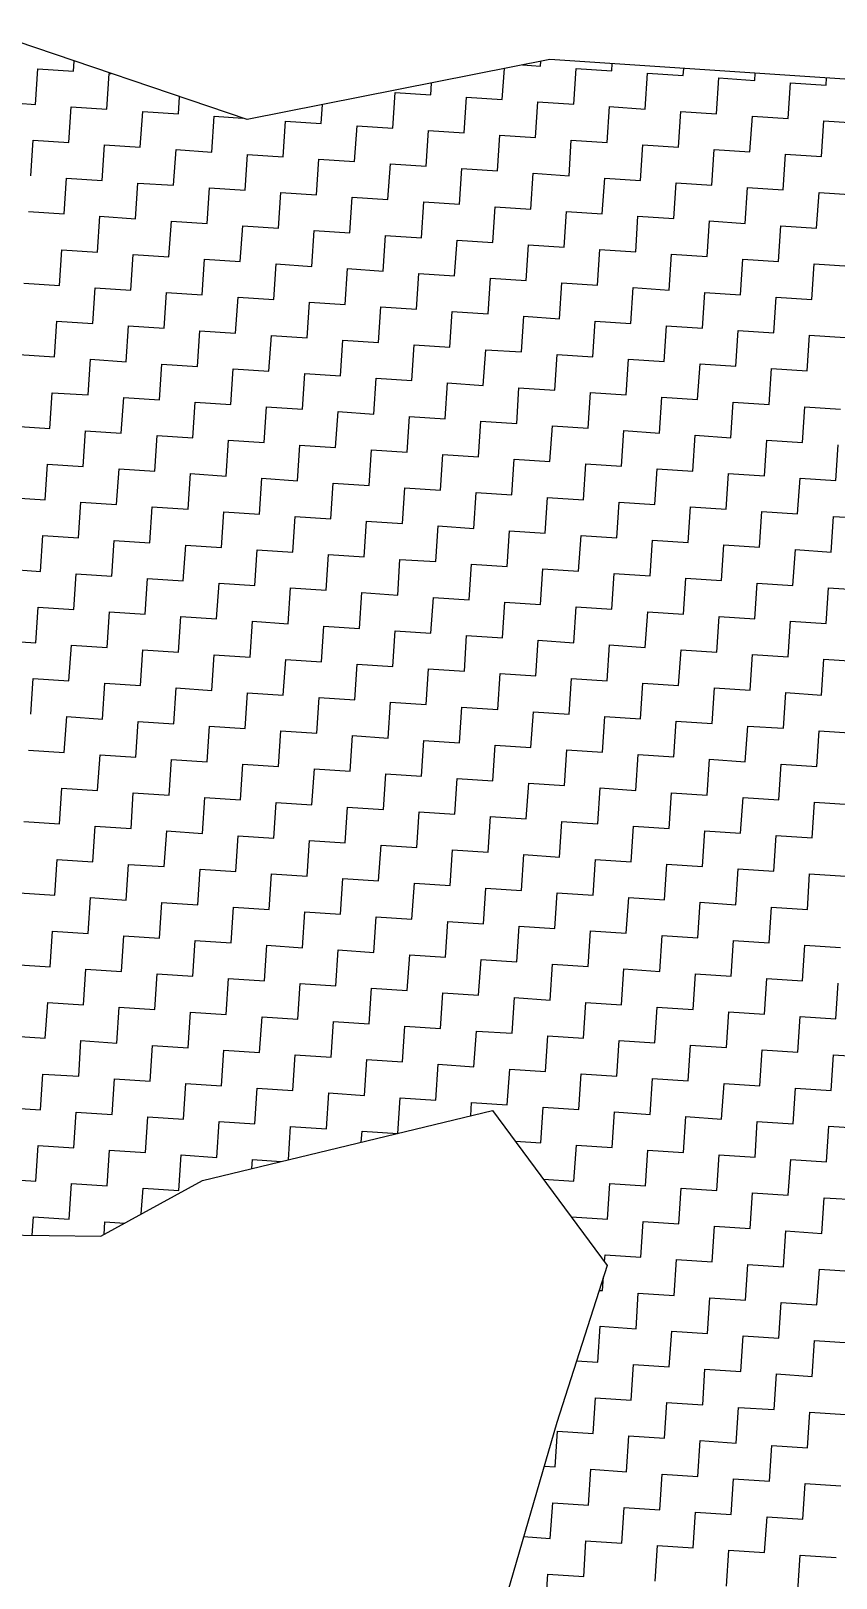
# Model space of a CAD drawing. Header units: metres. Extents: x 286068 to 287358, y 2005630 to 2007098.
# Drawn here: x 286765 to 286838, y 2006028.7 to 2006169 of the extents above; entities that cross this region are included whole.
import ezdxf

# ---------------------------------------------------------------- set-up
doc = ezdxf.new("R2010")
doc.units = ezdxf.units.M
doc.layers.add('POLY_HATCH', color=12, linetype='Continuous')

msp = doc.modelspace()

# ---------------------------------------------------------------- linework, layer by layer
at = {"layer": 'POLY_HATCH'}
for p, q in [((286784.6, 2006160.97), (286760.85, 2006169.02)), ((286812.07, 2006166.42), (286784.6, 2006160.97)), ((286845.51, 2006164.2), (286812.07, 2006166.42)), ((286780.56, 2006064.73), (286806.88, 2006071.07)), ((286806.88, 2006071.07), (286817.28, 2006057.03)), ((286771.32, 2006059.68), (286780.56, 2006064.73)), ((286755.96, 2006059.89), (286771.32, 2006059.68)), ((286817.28, 2006057.03), (286812.69, 2006042.78)), ((286812.69, 2006042.78), (286802.2, 2006006.67))]:
    msp.add_line(p, q, dxfattribs=at)
at = {"layer": 'POLY_HATCH', "linetype": 'Continuous'}
for p, q in [((286765.39, 2006162.35), (286765.61, 2006165.59)), ((286765.61, 2006165.59), (286768.85, 2006165.38)), ((286768.85, 2006165.38), (286768.91, 2006166.28)), ((286807.75, 2006162.8), (286807.94, 2006165.6)), ((286809.58, 2006165.93), (286811.21, 2006165.82)), ((286811.21, 2006165.82), (286811.24, 2006166.26)), ((286814.24, 2006162.36), (286814.45, 2006165.61)), ((286814.45, 2006165.61), (286817.69, 2006165.39)), ((286817.69, 2006165.39), (286817.74, 2006166.05)), ((286824.18, 2006164.96), (286824.22, 2006165.62)), ((286771.88, 2006161.92), (286772.09, 2006165.16)), ((286772.09, 2006165.16), (286772.25, 2006165.15)), ((286801.27, 2006163.23), (286801.34, 2006164.29)), ((286820.72, 2006161.93), (286820.94, 2006165.18)), ((286820.94, 2006165.18), (286824.18, 2006164.96)), ((286827.2, 2006161.5), (286827.42, 2006164.75)), ((286827.42, 2006164.75), (286830.66, 2006164.53)), ((286830.66, 2006164.53), (286830.7, 2006165.19)), ((286833.69, 2006161.07), (286833.9, 2006164.32)), ((286833.9, 2006164.32), (286837.14, 2006164.1)), ((286837.14, 2006164.1), (286837.19, 2006164.76)), ((286778.36, 2006161.49), (286778.46, 2006163.05)), ((286797.81, 2006160.2), (286798.03, 2006163.44)), ((286798.03, 2006163.44), (286801.27, 2006163.23)), ((286804.3, 2006159.77), (286804.51, 2006163.01)), ((286804.51, 2006163.01), (286807.75, 2006162.8)), ((286762.15, 2006162.57), (286765.39, 2006162.35)), ((286768.42, 2006158.89), (286768.64, 2006162.14)), ((286768.64, 2006162.14), (286771.88, 2006161.92)), ((286774.9, 2006158.46), (286775.12, 2006161.71)), ((286775.12, 2006161.71), (286778.36, 2006161.49)), ((286781.39, 2006158.03), (286781.6, 2006161.28)), ((286781.6, 2006161.28), (286784.2, 2006161.1)), ((286791.33, 2006160.63), (286791.44, 2006162.33)), ((286810.78, 2006159.34), (286810.99, 2006162.58)), ((286810.99, 2006162.58), (286814.24, 2006162.36)), ((286817.26, 2006158.91), (286817.48, 2006162.15)), ((286817.48, 2006162.15), (286820.72, 2006161.93)), ((286823.75, 2006158.48), (286823.96, 2006161.72)), ((286823.96, 2006161.72), (286827.2, 2006161.5)), ((286830.23, 2006158.05), (286830.45, 2006161.29)), ((286830.45, 2006161.29), (286833.69, 2006161.07)), ((286787.87, 2006157.6), (286788.09, 2006160.84)), ((286788.09, 2006160.84), (286791.33, 2006160.63)), ((286794.35, 2006157.17), (286794.57, 2006160.41)), ((286794.57, 2006160.41), (286797.81, 2006160.2)), ((286800.84, 2006156.74), (286801.05, 2006159.98)), ((286801.05, 2006159.98), (286804.3, 2006159.77)), ((286836.71, 2006157.62), (286836.93, 2006160.86)), ((286836.93, 2006160.86), (286840.17, 2006160.64)), ((286764.96, 2006155.87), (286765.18, 2006159.11)), ((286765.18, 2006159.11), (286768.42, 2006158.89)), ((286771.45, 2006155.44), (286771.66, 2006158.68)), ((286771.66, 2006158.68), (286774.9, 2006158.46)), ((286807.32, 2006156.31), (286807.54, 2006159.55)), ((286807.54, 2006159.55), (286810.78, 2006159.34)), ((286813.81, 2006155.88), (286814.02, 2006159.12)), ((286814.02, 2006159.12), (286817.26, 2006158.91)), ((286820.29, 2006155.45), (286820.5, 2006158.69)), ((286820.5, 2006158.69), (286823.75, 2006158.48)), ((286777.93, 2006155.01), (286778.15, 2006158.25)), ((286778.15, 2006158.25), (286781.39, 2006158.03)), ((286784.41, 2006154.58), (286784.63, 2006157.82)), ((286784.63, 2006157.82), (286787.87, 2006157.6)), ((286790.9, 2006154.15), (286791.11, 2006157.39)), ((286791.11, 2006157.39), (286794.35, 2006157.17)), ((286826.77, 2006155.02), (286826.99, 2006158.26)), ((286826.99, 2006158.26), (286830.23, 2006158.05)), ((286833.26, 2006154.59), (286833.47, 2006157.83)), ((286833.47, 2006157.83), (286836.71, 2006157.62)), ((286767.99, 2006152.41), (286768.2, 2006155.65)), ((286768.2, 2006155.65), (286771.45, 2006155.44)), ((286797.38, 2006153.72), (286797.6, 2006156.96)), ((286797.6, 2006156.96), (286800.84, 2006156.74)), ((286803.87, 2006153.29), (286804.08, 2006156.53)), ((286804.08, 2006156.53), (286807.32, 2006156.31)), ((286810.35, 2006152.85), (286810.56, 2006156.1)), ((286810.56, 2006156.1), (286813.81, 2006155.88)), ((286816.83, 2006152.42), (286817.05, 2006155.67)), ((286817.05, 2006155.67), (286820.29, 2006155.45)), ((286774.47, 2006151.98), (286774.69, 2006155.22)), ((286774.69, 2006155.22), (286777.93, 2006155.01)), ((286780.96, 2006151.55), (286781.17, 2006154.79)), ((286781.17, 2006154.79), (286784.41, 2006154.58)), ((286787.44, 2006151.12), (286787.66, 2006154.36)), ((286787.66, 2006154.36), (286790.9, 2006154.15)), ((286823.32, 2006151.99), (286823.53, 2006155.24)), ((286823.53, 2006155.24), (286826.77, 2006155.02)), ((286829.8, 2006151.56), (286830.01, 2006154.81)), ((286830.01, 2006154.81), (286833.26, 2006154.59)), ((286836.28, 2006151.13), (286836.5, 2006154.37)), ((286836.5, 2006154.37), (286839.74, 2006154.16)), ((286793.92, 2006150.69), (286794.14, 2006153.93)), ((286794.14, 2006153.93), (286797.38, 2006153.72)), ((286800.41, 2006150.26), (286800.62, 2006153.5)), ((286800.62, 2006153.5), (286803.87, 2006153.29)), ((286806.89, 2006149.83), (286807.11, 2006153.07)), ((286807.11, 2006153.07), (286810.35, 2006152.85)), ((286764.75, 2006152.63), (286767.99, 2006152.41)), ((286771.02, 2006148.95), (286771.23, 2006152.2)), ((286771.23, 2006152.2), (286774.47, 2006151.98)), ((286777.5, 2006148.52), (286777.72, 2006151.76)), ((286777.72, 2006151.76), (286780.96, 2006151.55)), ((286813.38, 2006149.4), (286813.59, 2006152.64)), ((286813.59, 2006152.64), (286816.83, 2006152.42)), ((286819.86, 2006148.97), (286820.07, 2006152.21)), ((286820.07, 2006152.21), (286823.32, 2006151.99)), ((286826.34, 2006148.54), (286826.56, 2006151.78)), ((286826.56, 2006151.78), (286829.8, 2006151.56)), ((286783.98, 2006148.09), (286784.2, 2006151.33)), ((286784.2, 2006151.33), (286787.44, 2006151.12)), ((286790.47, 2006147.66), (286790.68, 2006150.9)), ((286790.68, 2006150.9), (286793.92, 2006150.69)), ((286796.95, 2006147.23), (286797.17, 2006150.47)), ((286797.17, 2006150.47), (286800.41, 2006150.26)), ((286803.43, 2006146.8), (286803.65, 2006150.04)), ((286803.65, 2006150.04), (286806.89, 2006149.83)), ((286832.83, 2006148.11), (286833.04, 2006151.35)), ((286833.04, 2006151.35), (286836.28, 2006151.13)), ((286767.56, 2006145.93), (286767.77, 2006149.17)), ((286767.77, 2006149.17), (286771.02, 2006148.95)), ((286774.04, 2006145.5), (286774.26, 2006148.74)), ((286774.26, 2006148.74), (286777.5, 2006148.52)), ((286809.92, 2006146.37), (286810.13, 2006149.61)), ((286810.13, 2006149.61), (286813.38, 2006149.4)), ((286816.4, 2006145.94), (286816.62, 2006149.18)), ((286816.62, 2006149.18), (286819.86, 2006148.97)), ((286822.89, 2006145.51), (286823.1, 2006148.75)), ((286823.1, 2006148.75), (286826.34, 2006148.54)), ((286780.53, 2006145.07), (286780.74, 2006148.31)), ((286780.74, 2006148.31), (286783.98, 2006148.09)), ((286787.01, 2006144.64), (286787.23, 2006147.88)), ((286787.23, 2006147.88), (286790.47, 2006147.66)), ((286793.49, 2006144.21), (286793.71, 2006147.45)), ((286793.71, 2006147.45), (286796.95, 2006147.23)), ((286829.37, 2006145.08), (286829.58, 2006148.32)), ((286829.58, 2006148.32), (286832.83, 2006148.11)), ((286835.85, 2006144.65), (286836.07, 2006147.89)), ((286836.07, 2006147.89), (286839.31, 2006147.68)), ((286764.32, 2006146.14), (286767.56, 2006145.93)), ((286799.98, 2006143.77), (286800.19, 2006147.02)), ((286800.19, 2006147.02), (286803.43, 2006146.8)), ((286806.46, 2006143.34), (286806.68, 2006146.59)), ((286806.68, 2006146.59), (286809.92, 2006146.37)), ((286812.94, 2006142.91), (286813.16, 2006146.16)), ((286813.16, 2006146.16), (286816.4, 2006145.94)), ((286770.59, 2006142.47), (286770.8, 2006145.71)), ((286770.8, 2006145.71), (286774.04, 2006145.5)), ((286777.07, 2006142.04), (286777.28, 2006145.28)), ((286777.28, 2006145.28), (286780.53, 2006145.07)), ((286783.55, 2006141.61), (286783.77, 2006144.85)), ((286783.77, 2006144.85), (286787.01, 2006144.64)), ((286790.04, 2006141.18), (286790.25, 2006144.42)), ((286790.25, 2006144.42), (286793.49, 2006144.21)), ((286819.43, 2006142.48), (286819.64, 2006145.73)), ((286819.64, 2006145.73), (286822.89, 2006145.51)), ((286825.91, 2006142.05), (286826.13, 2006145.3)), ((286826.13, 2006145.3), (286829.37, 2006145.08)), ((286832.4, 2006141.62), (286832.61, 2006144.86)), ((286832.61, 2006144.86), (286835.85, 2006144.65)), ((286796.52, 2006140.75), (286796.74, 2006143.99)), ((286796.74, 2006143.99), (286799.98, 2006143.77)), ((286803, 2006140.32), (286803.22, 2006143.56)), ((286803.22, 2006143.56), (286806.46, 2006143.34)), ((286809.49, 2006139.89), (286809.7, 2006143.13)), ((286809.7, 2006143.13), (286812.94, 2006142.91)), ((286767.13, 2006139.44), (286767.34, 2006142.69)), ((286767.34, 2006142.69), (286770.59, 2006142.47)), ((286773.61, 2006139.01), (286773.83, 2006142.25)), ((286773.83, 2006142.25), (286777.07, 2006142.04)), ((286780.1, 2006138.58), (286780.31, 2006141.82)), ((286780.31, 2006141.82), (286783.55, 2006141.61)), ((286815.97, 2006139.46), (286816.19, 2006142.7)), ((286816.19, 2006142.7), (286819.43, 2006142.48)), ((286822.46, 2006139.03), (286822.67, 2006142.27)), ((286822.67, 2006142.27), (286825.91, 2006142.05)), ((286828.94, 2006138.6), (286829.15, 2006141.84)), ((286829.15, 2006141.84), (286832.4, 2006141.62)), ((286786.58, 2006138.15), (286786.8, 2006141.39)), ((286786.8, 2006141.39), (286790.04, 2006141.18)), ((286793.06, 2006137.72), (286793.28, 2006140.96)), ((286793.28, 2006140.96), (286796.52, 2006140.75)), ((286799.55, 2006137.29), (286799.76, 2006140.53)), ((286799.76, 2006140.53), (286803, 2006140.32)), ((286835.42, 2006138.17), (286835.64, 2006141.41)), ((286835.64, 2006141.41), (286838.88, 2006141.19)), ((286763.89, 2006139.66), (286767.13, 2006139.44)), ((286770.16, 2006135.99), (286770.37, 2006139.23)), ((286770.37, 2006139.23), (286773.61, 2006139.01)), ((286776.64, 2006135.56), (286776.85, 2006138.8)), ((286776.85, 2006138.8), (286780.1, 2006138.58)), ((286806.03, 2006136.86), (286806.25, 2006140.1)), ((286806.25, 2006140.1), (286809.49, 2006139.89)), ((286812.51, 2006136.43), (286812.73, 2006139.67)), ((286812.73, 2006139.67), (286815.97, 2006139.46)), ((286819, 2006136), (286819.21, 2006139.24)), ((286819.21, 2006139.24), (286822.46, 2006139.03)), ((286825.48, 2006135.57), (286825.7, 2006138.81)), ((286825.7, 2006138.81), (286828.94, 2006138.6)), ((286783.12, 2006135.13), (286783.34, 2006138.37)), ((286783.34, 2006138.37), (286786.58, 2006138.15)), ((286789.61, 2006134.69), (286789.82, 2006137.94)), ((286789.82, 2006137.94), (286793.06, 2006137.72)), ((286796.09, 2006134.26), (286796.31, 2006137.51)), ((286796.31, 2006137.51), (286799.55, 2006137.29)), ((286831.97, 2006135.14), (286832.18, 2006138.38)), ((286832.18, 2006138.38), (286835.42, 2006138.17)), ((286766.7, 2006132.96), (286766.91, 2006136.2)), ((286766.91, 2006136.2), (286770.16, 2006135.99)), ((286802.57, 2006133.83), (286802.79, 2006137.08)), ((286802.79, 2006137.08), (286806.03, 2006136.86)), ((286809.06, 2006133.4), (286809.27, 2006136.65)), ((286809.27, 2006136.65), (286812.51, 2006136.43)), ((286815.54, 2006132.97), (286815.76, 2006136.22)), ((286815.76, 2006136.22), (286819, 2006136)), ((286773.18, 2006132.53), (286773.4, 2006135.77)), ((286773.4, 2006135.77), (286776.64, 2006135.56)), ((286779.67, 2006132.1), (286779.88, 2006135.34)), ((286779.88, 2006135.34), (286783.12, 2006135.13)), ((286786.15, 2006131.67), (286786.36, 2006134.91)), ((286786.36, 2006134.91), (286789.61, 2006134.69)), ((286822.02, 2006132.54), (286822.24, 2006135.78)), ((286822.24, 2006135.78), (286825.48, 2006135.57)), ((286828.51, 2006132.11), (286828.72, 2006135.35)), ((286828.72, 2006135.35), (286831.97, 2006135.14)), ((286834.99, 2006131.68), (286835.21, 2006134.92)), ((286835.21, 2006134.92), (286838.45, 2006134.71)), ((286763.46, 2006133.17), (286766.7, 2006132.96)), ((286792.63, 2006131.24), (286792.85, 2006134.48)), ((286792.85, 2006134.48), (286796.09, 2006134.26)), ((286799.12, 2006130.81), (286799.33, 2006134.05)), ((286799.33, 2006134.05), (286802.57, 2006133.83)), ((286805.6, 2006130.38), (286805.82, 2006133.62)), ((286805.82, 2006133.62), (286809.06, 2006133.4)), ((286812.08, 2006129.95), (286812.3, 2006133.19)), ((286812.3, 2006133.19), (286815.54, 2006132.97)), ((286769.73, 2006129.5), (286769.94, 2006132.74)), ((286769.94, 2006132.74), (286773.18, 2006132.53)), ((286776.21, 2006129.07), (286776.42, 2006132.31)), ((286776.42, 2006132.31), (286779.67, 2006132.1)), ((286782.69, 2006128.64), (286782.91, 2006131.88)), ((286782.91, 2006131.88), (286786.15, 2006131.67)), ((286818.57, 2006129.52), (286818.78, 2006132.76)), ((286818.78, 2006132.76), (286822.02, 2006132.54)), ((286825.05, 2006129.09), (286825.27, 2006132.33)), ((286825.27, 2006132.33), (286828.51, 2006132.11)), ((286831.54, 2006128.66), (286831.75, 2006131.9)), ((286831.75, 2006131.9), (286834.99, 2006131.68)), ((286789.18, 2006128.21), (286789.39, 2006131.45)), ((286789.39, 2006131.45), (286792.63, 2006131.24)), ((286795.66, 2006127.78), (286795.87, 2006131.02)), ((286795.87, 2006131.02), (286799.12, 2006130.81)), ((286802.14, 2006127.35), (286802.36, 2006130.59)), ((286802.36, 2006130.59), (286805.6, 2006130.38)), ((286838.02, 2006128.23), (286838.23, 2006131.47)), ((286766.27, 2006126.48), (286766.48, 2006129.72)), ((286766.48, 2006129.72), (286769.73, 2006129.5)), ((286772.75, 2006126.05), (286772.97, 2006129.29)), ((286772.97, 2006129.29), (286776.21, 2006129.07)), ((286808.63, 2006126.92), (286808.84, 2006130.16)), ((286808.84, 2006130.16), (286812.08, 2006129.95)), ((286815.11, 2006126.49), (286815.33, 2006129.73)), ((286815.33, 2006129.73), (286818.57, 2006129.52)), ((286821.59, 2006126.06), (286821.81, 2006129.3)), ((286821.81, 2006129.3), (286825.05, 2006129.09)), ((286779.24, 2006125.62), (286779.45, 2006128.86)), ((286779.45, 2006128.86), (286782.69, 2006128.64)), ((286785.72, 2006125.18), (286785.93, 2006128.43)), ((286785.93, 2006128.43), (286789.18, 2006128.21)), ((286792.2, 2006124.75), (286792.42, 2006128)), ((286792.42, 2006128), (286795.66, 2006127.78)), ((286798.69, 2006124.32), (286798.9, 2006127.57)), ((286798.9, 2006127.57), (286802.14, 2006127.35)), ((286828.08, 2006125.63), (286828.29, 2006128.87)), ((286828.29, 2006128.87), (286831.54, 2006128.66)), ((286834.56, 2006125.2), (286834.78, 2006128.44)), ((286834.78, 2006128.44), (286838.02, 2006128.23)), ((286763.03, 2006126.69), (286766.27, 2006126.48)), ((286769.29, 2006123.02), (286769.51, 2006126.26)), ((286769.51, 2006126.26), (286772.75, 2006126.05)), ((286805.17, 2006123.89), (286805.39, 2006127.14)), ((286805.39, 2006127.14), (286808.63, 2006126.92)), ((286811.65, 2006123.46), (286811.87, 2006126.7)), ((286811.87, 2006126.7), (286815.11, 2006126.49)), ((286818.14, 2006123.03), (286818.35, 2006126.27)), ((286818.35, 2006126.27), (286821.59, 2006126.06)), ((286775.78, 2006122.59), (286775.99, 2006125.83)), ((286775.99, 2006125.83), (286779.24, 2006125.62)), ((286782.26, 2006122.16), (286782.48, 2006125.4)), ((286782.48, 2006125.4), (286785.72, 2006125.18)), ((286788.75, 2006121.73), (286788.96, 2006124.97)), ((286788.96, 2006124.97), (286792.2, 2006124.75)), ((286824.62, 2006122.6), (286824.84, 2006125.84)), ((286824.84, 2006125.84), (286828.08, 2006125.63)), ((286831.1, 2006122.17), (286831.32, 2006125.41)), ((286831.32, 2006125.41), (286834.56, 2006125.2)), ((286837.59, 2006121.74), (286837.8, 2006124.98)), ((286837.8, 2006124.98), (286841.05, 2006124.77)), ((286795.23, 2006121.3), (286795.44, 2006124.54)), ((286795.44, 2006124.54), (286798.69, 2006124.32)), ((286801.71, 2006120.87), (286801.93, 2006124.11)), ((286801.93, 2006124.11), (286805.17, 2006123.89)), ((286808.2, 2006120.44), (286808.41, 2006123.68)), ((286808.41, 2006123.68), (286811.65, 2006123.46)), ((286765.84, 2006119.99), (286766.05, 2006123.23)), ((286766.05, 2006123.23), (286769.29, 2006123.02)), ((286772.32, 2006119.56), (286772.54, 2006122.8)), ((286772.54, 2006122.8), (286775.78, 2006122.59)), ((286778.8, 2006119.13), (286779.02, 2006122.37)), ((286779.02, 2006122.37), (286782.26, 2006122.16)), ((286785.29, 2006118.7), (286785.5, 2006121.94)), ((286785.5, 2006121.94), (286788.75, 2006121.73)), ((286814.68, 2006120.01), (286814.9, 2006123.25)), ((286814.9, 2006123.25), (286818.14, 2006123.03)), ((286821.16, 2006119.58), (286821.38, 2006122.82)), ((286821.38, 2006122.82), (286824.62, 2006122.6)), ((286827.65, 2006119.15), (286827.86, 2006122.39)), ((286827.86, 2006122.39), (286831.1, 2006122.17)), ((286834.13, 2006118.71), (286834.35, 2006121.96)), ((286834.35, 2006121.96), (286837.59, 2006121.74)), ((286791.77, 2006118.27), (286791.99, 2006121.51)), ((286791.99, 2006121.51), (286795.23, 2006121.3)), ((286798.26, 2006117.84), (286798.47, 2006121.08)), ((286798.47, 2006121.08), (286801.71, 2006120.87)), ((286804.74, 2006117.41), (286804.95, 2006120.65)), ((286804.95, 2006120.65), (286808.2, 2006120.44)), ((286762.6, 2006120.21), (286765.84, 2006119.99)), ((286768.86, 2006116.54), (286769.08, 2006119.78)), ((286769.08, 2006119.78), (286772.32, 2006119.56)), ((286775.35, 2006116.1), (286775.56, 2006119.35)), ((286775.56, 2006119.35), (286778.8, 2006119.13)), ((286811.22, 2006116.98), (286811.44, 2006120.22)), ((286811.44, 2006120.22), (286814.68, 2006120.01)), ((286817.71, 2006116.55), (286817.92, 2006119.79)), ((286817.92, 2006119.79), (286821.16, 2006119.58)), ((286824.19, 2006116.12), (286824.41, 2006119.36)), ((286824.41, 2006119.36), (286827.65, 2006119.15)), ((286781.83, 2006115.67), (286782.05, 2006118.92)), ((286782.05, 2006118.92), (286785.29, 2006118.7)), ((286788.32, 2006115.24), (286788.53, 2006118.49)), ((286788.53, 2006118.49), (286791.77, 2006118.27)), ((286794.8, 2006114.81), (286795.01, 2006118.06)), ((286795.01, 2006118.06), (286798.26, 2006117.84)), ((286830.67, 2006115.69), (286830.89, 2006118.93)), ((286830.89, 2006118.93), (286834.13, 2006118.71)), ((286837.16, 2006115.26), (286837.37, 2006118.5)), ((286837.37, 2006118.5), (286840.61, 2006118.28)), ((286765.41, 2006113.51), (286765.62, 2006116.75)), ((286765.62, 2006116.75), (286768.86, 2006116.54)), ((286771.89, 2006113.08), (286772.11, 2006116.32)), ((286772.11, 2006116.32), (286775.35, 2006116.1)), ((286801.28, 2006114.38), (286801.5, 2006117.62)), ((286801.5, 2006117.62), (286804.74, 2006117.41)), ((286807.77, 2006113.95), (286807.98, 2006117.19)), ((286807.98, 2006117.19), (286811.22, 2006116.98)), ((286814.25, 2006113.52), (286814.47, 2006116.76)), ((286814.47, 2006116.76), (286817.71, 2006116.55)), ((286820.73, 2006113.09), (286820.95, 2006116.33)), ((286820.95, 2006116.33), (286824.19, 2006116.12)), ((286778.37, 2006112.65), (286778.59, 2006115.89)), ((286778.59, 2006115.89), (286781.83, 2006115.67)), ((286784.86, 2006112.22), (286785.07, 2006115.46)), ((286785.07, 2006115.46), (286788.32, 2006115.24)), ((286791.34, 2006111.79), (286791.56, 2006115.03)), ((286791.56, 2006115.03), (286794.8, 2006114.81)), ((286827.22, 2006112.66), (286827.43, 2006115.9)), ((286827.43, 2006115.9), (286830.67, 2006115.69)), ((286833.7, 2006112.23), (286833.92, 2006115.47)), ((286833.92, 2006115.47), (286837.16, 2006115.26)), ((286762.17, 2006113.72), (286765.41, 2006113.51)), ((286797.83, 2006111.36), (286798.04, 2006114.6)), ((286798.04, 2006114.6), (286801.28, 2006114.38)), ((286804.31, 2006110.93), (286804.52, 2006114.17)), ((286804.52, 2006114.17), (286807.77, 2006113.95)), ((286810.79, 2006110.5), (286811.01, 2006113.74)), ((286811.01, 2006113.74), (286814.25, 2006113.52)), ((286768.43, 2006110.05), (286768.65, 2006113.29)), ((286768.65, 2006113.29), (286771.89, 2006113.08)), ((286774.92, 2006109.62), (286775.13, 2006112.86)), ((286775.13, 2006112.86), (286778.37, 2006112.65)), ((286781.4, 2006109.19), (286781.62, 2006112.43)), ((286781.62, 2006112.43), (286784.86, 2006112.22)), ((286817.28, 2006110.07), (286817.49, 2006113.31)), ((286817.49, 2006113.31), (286820.73, 2006113.09)), ((286823.76, 2006109.63), (286823.98, 2006112.88)), ((286823.98, 2006112.88), (286827.22, 2006112.66)), ((286830.24, 2006109.2), (286830.46, 2006112.45)), ((286830.46, 2006112.45), (286833.7, 2006112.23)), ((286787.88, 2006108.76), (286788.1, 2006112)), ((286788.1, 2006112), (286791.34, 2006111.79)), ((286794.37, 2006108.33), (286794.58, 2006111.57)), ((286794.58, 2006111.57), (286797.83, 2006111.36)), ((286800.85, 2006107.9), (286801.07, 2006111.14)), ((286801.07, 2006111.14), (286804.31, 2006110.93)), ((286807.34, 2006107.47), (286807.55, 2006110.71)), ((286807.55, 2006110.71), (286810.79, 2006110.5)), ((286836.73, 2006108.77), (286836.94, 2006112.02)), ((286836.94, 2006112.02), (286840.18, 2006111.8)), ((286764.98, 2006107.02), (286765.19, 2006110.27)), ((286765.19, 2006110.27), (286768.43, 2006110.05)), ((286771.46, 2006106.59), (286771.68, 2006109.84)), ((286771.68, 2006109.84), (286774.92, 2006109.62)), ((286777.94, 2006106.16), (286778.16, 2006109.41)), ((286778.16, 2006109.41), (286781.4, 2006109.19)), ((286813.82, 2006107.04), (286814.03, 2006110.28)), ((286814.03, 2006110.28), (286817.28, 2006110.07)), ((286820.3, 2006106.61), (286820.52, 2006109.85)), ((286820.52, 2006109.85), (286823.76, 2006109.63)), ((286826.79, 2006106.18), (286827, 2006109.42)), ((286827, 2006109.42), (286830.24, 2006109.2)), ((286784.43, 2006105.73), (286784.64, 2006108.98)), ((286784.64, 2006108.98), (286787.88, 2006108.76)), ((286790.91, 2006105.3), (286791.13, 2006108.55)), ((286791.13, 2006108.55), (286794.37, 2006108.33)), ((286797.4, 2006104.87), (286797.61, 2006108.11)), ((286797.61, 2006108.11), (286800.85, 2006107.9)), ((286833.27, 2006105.75), (286833.49, 2006108.99)), ((286833.49, 2006108.99), (286836.73, 2006108.77)), ((286768, 2006103.57), (286768.22, 2006106.81)), ((286768.22, 2006106.81), (286771.46, 2006106.59)), ((286803.88, 2006104.44), (286804.09, 2006107.68)), ((286804.09, 2006107.68), (286807.34, 2006107.47)), ((286810.36, 2006104.01), (286810.58, 2006107.25)), ((286810.58, 2006107.25), (286813.82, 2006107.04)), ((286816.85, 2006103.58), (286817.06, 2006106.82)), ((286817.06, 2006106.82), (286820.3, 2006106.61)), ((286774.49, 2006103.14), (286774.7, 2006106.38)), ((286774.7, 2006106.38), (286777.94, 2006106.16)), ((286780.97, 2006102.71), (286781.19, 2006105.95)), ((286781.19, 2006105.95), (286784.43, 2006105.73)), ((286787.45, 2006102.28), (286787.67, 2006105.52)), ((286787.67, 2006105.52), (286790.91, 2006105.3)), ((286793.94, 2006101.85), (286794.15, 2006105.09)), ((286794.15, 2006105.09), (286797.4, 2006104.87)), ((286823.33, 2006103.15), (286823.54, 2006106.39)), ((286823.54, 2006106.39), (286826.79, 2006106.18)), ((286829.81, 2006102.72), (286830.03, 2006105.96)), ((286830.03, 2006105.96), (286833.27, 2006105.75)), ((286836.3, 2006102.29), (286836.51, 2006105.53)), ((286836.51, 2006105.53), (286839.75, 2006105.32)), ((286764.76, 2006103.78), (286768, 2006103.57)), ((286800.42, 2006101.42), (286800.64, 2006104.66)), ((286800.64, 2006104.66), (286803.88, 2006104.44)), ((286806.91, 2006100.99), (286807.12, 2006104.23)), ((286807.12, 2006104.23), (286810.36, 2006104.01)), ((286813.39, 2006100.55), (286813.6, 2006103.8)), ((286813.6, 2006103.8), (286816.85, 2006103.58)), ((286771.03, 2006100.11), (286771.25, 2006103.35)), ((286771.25, 2006103.35), (286774.49, 2006103.14)), ((286777.51, 2006099.68), (286777.73, 2006102.92)), ((286777.73, 2006102.92), (286780.97, 2006102.71)), ((286784, 2006099.25), (286784.21, 2006102.49)), ((286784.21, 2006102.49), (286787.45, 2006102.28)), ((286819.87, 2006100.12), (286820.09, 2006103.37)), ((286820.09, 2006103.37), (286823.33, 2006103.15)), ((286826.36, 2006099.69), (286826.57, 2006102.94)), ((286826.57, 2006102.94), (286829.81, 2006102.72)), ((286832.84, 2006099.26), (286833.06, 2006102.51)), ((286833.06, 2006102.51), (286836.3, 2006102.29)), ((286790.48, 2006098.82), (286790.7, 2006102.06)), ((286790.7, 2006102.06), (286793.94, 2006101.85)), ((286796.96, 2006098.39), (286797.18, 2006101.63)), ((286797.18, 2006101.63), (286800.42, 2006101.42)), ((286803.45, 2006097.96), (286803.66, 2006101.2)), ((286803.66, 2006101.2), (286806.91, 2006100.99)), ((286767.57, 2006097.08), (286767.79, 2006100.33)), ((286767.79, 2006100.33), (286771.03, 2006100.11)), ((286774.06, 2006096.65), (286774.27, 2006099.9)), ((286774.27, 2006099.9), (286777.51, 2006099.68)), ((286780.54, 2006096.22), (286780.76, 2006099.47)), ((286780.76, 2006099.47), (286784, 2006099.25)), ((286809.93, 2006097.53), (286810.15, 2006100.77)), ((286810.15, 2006100.77), (286813.39, 2006100.55)), ((286816.42, 2006097.1), (286816.63, 2006100.34)), ((286816.63, 2006100.34), (286819.87, 2006100.12)), ((286822.9, 2006096.67), (286823.11, 2006099.91)), ((286823.11, 2006099.91), (286826.36, 2006099.69)), ((286829.38, 2006096.24), (286829.6, 2006099.48)), ((286829.6, 2006099.48), (286832.84, 2006099.26)), ((286787.02, 2006095.79), (286787.24, 2006099.03)), ((286787.24, 2006099.03), (286790.48, 2006098.82)), ((286793.51, 2006095.36), (286793.72, 2006098.6)), ((286793.72, 2006098.6), (286796.96, 2006098.39)), ((286799.99, 2006094.93), (286800.21, 2006098.17)), ((286800.21, 2006098.17), (286803.45, 2006097.96)), ((286835.87, 2006095.81), (286836.08, 2006099.05)), ((286836.08, 2006099.05), (286839.32, 2006098.83)), ((286764.33, 2006097.3), (286767.57, 2006097.08)), ((286770.6, 2006093.63), (286770.81, 2006096.87)), ((286770.81, 2006096.87), (286774.06, 2006096.65)), ((286806.47, 2006094.5), (286806.69, 2006097.74)), ((286806.69, 2006097.74), (286809.93, 2006097.53)), ((286812.96, 2006094.07), (286813.17, 2006097.31)), ((286813.17, 2006097.31), (286816.42, 2006097.1)), ((286819.44, 2006093.64), (286819.66, 2006096.88)), ((286819.66, 2006096.88), (286822.9, 2006096.67)), ((286777.08, 2006093.2), (286777.3, 2006096.44)), ((286777.3, 2006096.44), (286780.54, 2006096.22)), ((286783.57, 2006092.77), (286783.78, 2006096.01)), ((286783.78, 2006096.01), (286787.02, 2006095.79)), ((286790.05, 2006092.34), (286790.27, 2006095.58)), ((286790.27, 2006095.58), (286793.51, 2006095.36)), ((286825.93, 2006093.21), (286826.14, 2006096.45)), ((286826.14, 2006096.45), (286829.38, 2006096.24)), ((286832.41, 2006092.78), (286832.62, 2006096.02)), ((286832.62, 2006096.02), (286835.87, 2006095.81)), ((286796.53, 2006091.91), (286796.75, 2006095.15)), ((286796.75, 2006095.15), (286799.99, 2006094.93)), ((286803.02, 2006091.48), (286803.23, 2006094.72)), ((286803.23, 2006094.72), (286806.47, 2006094.5)), ((286809.5, 2006091.04), (286809.72, 2006094.29)), ((286809.72, 2006094.29), (286812.96, 2006094.07)), ((286815.99, 2006090.61), (286816.2, 2006093.86)), ((286816.2, 2006093.86), (286819.44, 2006093.64)), ((286767.14, 2006090.6), (286767.36, 2006093.84)), ((286767.36, 2006093.84), (286770.6, 2006093.63)), ((286773.63, 2006090.17), (286773.84, 2006093.41)), ((286773.84, 2006093.41), (286777.08, 2006093.2)), ((286780.11, 2006089.74), (286780.33, 2006092.98)), ((286780.33, 2006092.98), (286783.57, 2006092.77)), ((286786.59, 2006089.31), (286786.81, 2006092.55)), ((286786.81, 2006092.55), (286790.05, 2006092.34)), ((286822.47, 2006090.18), (286822.68, 2006093.43)), ((286822.68, 2006093.43), (286825.93, 2006093.21)), ((286828.95, 2006089.75), (286829.17, 2006093)), ((286829.17, 2006093), (286832.41, 2006092.78)), ((286835.44, 2006089.32), (286835.65, 2006092.56)), ((286835.65, 2006092.56), (286838.89, 2006092.35)), ((286793.08, 2006088.88), (286793.29, 2006092.12)), ((286793.29, 2006092.12), (286796.53, 2006091.91)), ((286799.56, 2006088.45), (286799.78, 2006091.69)), ((286799.78, 2006091.69), (286803.02, 2006091.48)), ((286806.04, 2006088.02), (286806.26, 2006091.26)), ((286806.26, 2006091.26), (286809.5, 2006091.04)), ((286763.9, 2006090.82), (286767.14, 2006090.6)), ((286770.17, 2006087.14), (286770.38, 2006090.39)), ((286770.38, 2006090.39), (286773.63, 2006090.17)), ((286776.65, 2006086.71), (286776.87, 2006089.95)), ((286776.87, 2006089.95), (286780.11, 2006089.74)), ((286812.53, 2006087.59), (286812.74, 2006090.83)), ((286812.74, 2006090.83), (286815.99, 2006090.61)), ((286819.01, 2006087.16), (286819.23, 2006090.4)), ((286819.23, 2006090.4), (286822.47, 2006090.18)), ((286825.5, 2006086.73), (286825.71, 2006089.97)), ((286825.71, 2006089.97), (286828.95, 2006089.75)), ((286783.14, 2006086.28), (286783.35, 2006089.52)), ((286783.35, 2006089.52), (286786.59, 2006089.31)), ((286789.62, 2006085.85), (286789.84, 2006089.09)), ((286789.84, 2006089.09), (286793.08, 2006088.88)), ((286796.1, 2006085.42), (286796.32, 2006088.66)), ((286796.32, 2006088.66), (286799.56, 2006088.45)), ((286802.59, 2006084.99), (286802.8, 2006088.23)), ((286802.8, 2006088.23), (286806.04, 2006088.02)), ((286831.98, 2006086.3), (286832.19, 2006089.54)), ((286832.19, 2006089.54), (286835.44, 2006089.32)), ((286766.71, 2006084.12), (286766.93, 2006087.36)), ((286766.93, 2006087.36), (286770.17, 2006087.14)), ((286773.2, 2006083.69), (286773.41, 2006086.93)), ((286773.41, 2006086.93), (286776.65, 2006086.71)), ((286809.07, 2006084.56), (286809.29, 2006087.8)), ((286809.29, 2006087.8), (286812.53, 2006087.59)), ((286815.55, 2006084.13), (286815.77, 2006087.37)), ((286815.77, 2006087.37), (286819.01, 2006087.16)), ((286822.04, 2006083.7), (286822.25, 2006086.94)), ((286822.25, 2006086.94), (286825.5, 2006086.73)), ((286779.68, 2006083.26), (286779.89, 2006086.5)), ((286779.89, 2006086.5), (286783.14, 2006086.28)), ((286786.16, 2006082.83), (286786.38, 2006086.07)), ((286786.38, 2006086.07), (286789.62, 2006085.85)), ((286792.65, 2006082.4), (286792.86, 2006085.64)), ((286792.86, 2006085.64), (286796.1, 2006085.42)), ((286828.52, 2006083.27), (286828.74, 2006086.51)), ((286828.74, 2006086.51), (286831.98, 2006086.3)), ((286835.01, 2006082.84), (286835.22, 2006086.08)), ((286835.22, 2006086.08), (286838.46, 2006085.87)), ((286763.47, 2006084.33), (286766.71, 2006084.12)), ((286799.13, 2006081.96), (286799.35, 2006085.21)), ((286799.35, 2006085.21), (286802.59, 2006084.99)), ((286805.61, 2006081.53), (286805.83, 2006084.78)), ((286805.83, 2006084.78), (286809.07, 2006084.56)), ((286812.1, 2006081.1), (286812.31, 2006084.35)), ((286812.31, 2006084.35), (286815.55, 2006084.13)), ((286769.74, 2006080.66), (286769.95, 2006083.9)), ((286769.95, 2006083.9), (286773.2, 2006083.69)), ((286776.22, 2006080.23), (286776.44, 2006083.47)), ((286776.44, 2006083.47), (286779.68, 2006083.26)), ((286782.71, 2006079.8), (286782.92, 2006083.04)), ((286782.92, 2006083.04), (286786.16, 2006082.83)), ((286818.58, 2006080.67), (286818.8, 2006083.92)), ((286818.8, 2006083.92), (286822.04, 2006083.7)), ((286825.07, 2006080.24), (286825.28, 2006083.49)), ((286825.28, 2006083.49), (286828.52, 2006083.27)), ((286831.55, 2006079.81), (286831.76, 2006083.05)), ((286831.76, 2006083.05), (286835.01, 2006082.84)), ((286838.03, 2006079.38), (286838.25, 2006082.62)), ((286789.19, 2006079.37), (286789.41, 2006082.61)), ((286789.41, 2006082.61), (286792.65, 2006082.4)), ((286795.67, 2006078.94), (286795.89, 2006082.18)), ((286795.89, 2006082.18), (286799.13, 2006081.96)), ((286802.16, 2006078.51), (286802.37, 2006081.75)), ((286802.37, 2006081.75), (286805.61, 2006081.53)), ((286808.64, 2006078.08), (286808.86, 2006081.32)), ((286808.86, 2006081.32), (286812.1, 2006081.1)), ((286766.28, 2006077.63), (286766.5, 2006080.88)), ((286766.5, 2006080.88), (286769.74, 2006080.66)), ((286772.77, 2006077.2), (286772.98, 2006080.44)), ((286772.98, 2006080.44), (286776.22, 2006080.23)), ((286779.25, 2006076.77), (286779.46, 2006080.01)), ((286779.46, 2006080.01), (286782.71, 2006079.8)), ((286815.12, 2006077.65), (286815.34, 2006080.89)), ((286815.34, 2006080.89), (286818.58, 2006080.67)), ((286821.61, 2006077.22), (286821.82, 2006080.46)), ((286821.82, 2006080.46), (286825.07, 2006080.24)), ((286828.09, 2006076.79), (286828.31, 2006080.03)), ((286828.31, 2006080.03), (286831.55, 2006079.81)), ((286785.73, 2006076.34), (286785.95, 2006079.58)), ((286785.95, 2006079.58), (286789.19, 2006079.37)), ((286792.22, 2006075.91), (286792.43, 2006079.15)), ((286792.43, 2006079.15), (286795.67, 2006078.94)), ((286798.7, 2006075.48), (286798.92, 2006078.72)), ((286798.92, 2006078.72), (286802.16, 2006078.51)), ((286834.58, 2006076.36), (286834.79, 2006079.6)), ((286834.79, 2006079.6), (286838.03, 2006079.38)), ((286763.04, 2006077.85), (286766.28, 2006077.63)), ((286769.31, 2006074.18), (286769.52, 2006077.42)), ((286769.52, 2006077.42), (286772.77, 2006077.2)), ((286805.18, 2006075.05), (286805.4, 2006078.29)), ((286805.4, 2006078.29), (286808.64, 2006078.08)), ((286811.67, 2006074.62), (286811.88, 2006077.86)), ((286811.88, 2006077.86), (286815.12, 2006077.65)), ((286818.15, 2006074.19), (286818.37, 2006077.43)), ((286818.37, 2006077.43), (286821.61, 2006077.22)), ((286775.79, 2006073.75), (286776.01, 2006076.99)), ((286776.01, 2006076.99), (286779.25, 2006076.77)), ((286782.28, 2006073.32), (286782.49, 2006076.56)), ((286782.49, 2006076.56), (286785.73, 2006076.34)), ((286788.76, 2006072.88), (286788.97, 2006076.13)), ((286788.97, 2006076.13), (286792.22, 2006075.91)), ((286795.24, 2006072.45), (286795.46, 2006075.7)), ((286795.46, 2006075.7), (286798.7, 2006075.48)), ((286824.63, 2006073.76), (286824.85, 2006077)), ((286824.85, 2006077), (286828.09, 2006076.79)), ((286831.12, 2006073.33), (286831.33, 2006076.57)), ((286831.33, 2006076.57), (286834.58, 2006076.36)), ((286837.6, 2006072.9), (286837.82, 2006076.14)), ((286837.82, 2006076.14), (286841.06, 2006075.93)), ((286765.85, 2006071.15), (286766.07, 2006074.39)), ((286766.07, 2006074.39), (286769.31, 2006074.18)), ((286801.73, 2006072.02), (286801.94, 2006075.27)), ((286801.94, 2006075.27), (286805.18, 2006075.05)), ((286808.21, 2006071.59), (286808.43, 2006074.84)), ((286808.43, 2006074.84), (286811.67, 2006074.62)), ((286814.69, 2006071.16), (286814.91, 2006074.41)), ((286814.91, 2006074.41), (286818.15, 2006074.19)), ((286772.34, 2006070.72), (286772.55, 2006073.96)), ((286772.55, 2006073.96), (286775.79, 2006073.75)), ((286778.82, 2006070.29), (286779.03, 2006073.53)), ((286779.03, 2006073.53), (286782.28, 2006073.32)), ((286785.3, 2006069.86), (286785.52, 2006073.1)), ((286785.52, 2006073.1), (286788.76, 2006072.88)), ((286821.18, 2006070.73), (286821.39, 2006073.97)), ((286821.39, 2006073.97), (286824.63, 2006073.76)), ((286827.66, 2006070.3), (286827.88, 2006073.54)), ((286827.88, 2006073.54), (286831.12, 2006073.33)), ((286834.15, 2006069.87), (286834.36, 2006073.11)), ((286834.36, 2006073.11), (286837.6, 2006072.9)), ((286791.79, 2006069.43), (286792, 2006072.67)), ((286792, 2006072.67), (286795.24, 2006072.45)), ((286798.27, 2006069), (286798.48, 2006072.24)), ((286798.48, 2006072.24), (286801.73, 2006072.02)), ((286804.89, 2006070.59), (286804.97, 2006071.81)), ((286804.97, 2006071.81), (286808.21, 2006071.59)), ((286762.61, 2006071.36), (286765.85, 2006071.15)), ((286768.88, 2006067.69), (286769.09, 2006070.93)), ((286769.09, 2006070.93), (286772.34, 2006070.72)), ((286775.36, 2006067.26), (286775.58, 2006070.5)), ((286775.58, 2006070.5), (286778.82, 2006070.29)), ((286781.85, 2006066.83), (286782.06, 2006070.07)), ((286782.06, 2006070.07), (286785.3, 2006069.86)), ((286811.24, 2006068.14), (286811.45, 2006071.38)), ((286811.45, 2006071.38), (286814.69, 2006071.16)), ((286817.72, 2006067.71), (286817.94, 2006070.95)), ((286817.94, 2006070.95), (286821.18, 2006070.73)), ((286824.2, 2006067.28), (286824.42, 2006070.52)), ((286824.42, 2006070.52), (286827.66, 2006070.3)), ((286830.69, 2006066.85), (286830.9, 2006070.09)), ((286830.9, 2006070.09), (286834.15, 2006069.87)), ((286788.34, 2006066.6), (286788.54, 2006069.64)), ((286788.54, 2006069.64), (286791.79, 2006069.43)), ((286794.96, 2006068.2), (286795.03, 2006069.21)), ((286795.03, 2006069.21), (286798.27, 2006069)), ((286837.17, 2006066.42), (286837.39, 2006069.66)), ((286837.39, 2006069.66), (286840.63, 2006069.44)), ((286765.42, 2006064.67), (286765.64, 2006067.91)), ((286765.64, 2006067.91), (286768.88, 2006067.69)), ((286771.9, 2006064.24), (286772.12, 2006067.48)), ((286772.12, 2006067.48), (286775.36, 2006067.26)), ((286808.94, 2006068.29), (286811.24, 2006068.14)), ((286814.26, 2006064.68), (286814.48, 2006067.92)), ((286814.48, 2006067.92), (286817.72, 2006067.71)), ((286820.75, 2006064.25), (286820.96, 2006067.49)), ((286820.96, 2006067.49), (286824.2, 2006067.28)), ((286778.39, 2006063.81), (286778.6, 2006067.05)), ((286778.6, 2006067.05), (286781.85, 2006066.83)), ((286785.03, 2006065.81), (286785.09, 2006066.62)), ((286785.09, 2006066.62), (286787.68, 2006066.44)), ((286827.23, 2006063.82), (286827.45, 2006067.06)), ((286827.45, 2006067.06), (286830.69, 2006066.85)), ((286833.71, 2006063.39), (286833.93, 2006066.63)), ((286833.93, 2006066.63), (286837.17, 2006066.42)), ((286762.18, 2006064.88), (286765.42, 2006064.67)), ((286768.45, 2006061.21), (286768.66, 2006064.45)), ((286768.66, 2006064.45), (286771.9, 2006064.24)), ((286811.48, 2006064.86), (286814.26, 2006064.68)), ((286817.29, 2006061.22), (286817.51, 2006064.46)), ((286817.51, 2006064.46), (286820.75, 2006064.25)), ((286774.99, 2006061.69), (286775.15, 2006064.02)), ((286775.15, 2006064.02), (286778.39, 2006063.81)), ((286823.77, 2006060.79), (286823.99, 2006064.03)), ((286823.99, 2006064.03), (286827.23, 2006063.82)), ((286830.26, 2006060.36), (286830.47, 2006063.6)), ((286830.47, 2006063.6), (286833.71, 2006063.39)), ((286836.74, 2006059.93), (286836.96, 2006063.17)), ((286836.96, 2006063.17), (286840.2, 2006062.96)), ((286765.1, 2006059.77), (286765.21, 2006061.42)), ((286765.21, 2006061.42), (286768.45, 2006061.21)), ((286771.61, 2006059.84), (286771.69, 2006060.99)), ((286771.69, 2006060.99), (286773.51, 2006060.87)), ((286814.05, 2006061.44), (286817.29, 2006061.22)), ((286814.05, 2006061.4), (286814.05, 2006061.44)), ((286820.32, 2006057.77), (286820.53, 2006061.01)), ((286820.53, 2006061.01), (286823.77, 2006060.79)), ((286826.8, 2006057.34), (286827.02, 2006060.58)), ((286827.02, 2006060.58), (286830.26, 2006060.36)), ((286833.28, 2006056.9), (286833.5, 2006060.15)), ((286833.5, 2006060.15), (286836.74, 2006059.93)), ((286817.03, 2006057.37), (286817.08, 2006057.98)), ((286817.08, 2006057.98), (286820.32, 2006057.77)), ((286823.34, 2006054.31), (286823.56, 2006057.55)), ((286823.56, 2006057.55), (286826.8, 2006057.34)), ((286816.86, 2006054.74), (286816.94, 2006055.98)), ((286829.83, 2006053.88), (286830.04, 2006057.12)), ((286830.04, 2006057.12), (286833.28, 2006056.9)), ((286836.31, 2006053.45), (286836.53, 2006056.69)), ((286836.53, 2006056.69), (286839.77, 2006056.47)), ((286816.55, 2006054.76), (286816.86, 2006054.74)), ((286819.89, 2006051.28), (286820.1, 2006054.52)), ((286820.1, 2006054.52), (286823.34, 2006054.31)), ((286826.37, 2006050.85), (286826.59, 2006054.09)), ((286826.59, 2006054.09), (286829.83, 2006053.88)), ((286832.85, 2006050.42), (286833.07, 2006053.66)), ((286833.07, 2006053.66), (286836.31, 2006053.45)), ((286816.43, 2006048.26), (286816.64, 2006051.5)), ((286816.64, 2006051.5), (286819.89, 2006051.28)), ((286822.91, 2006047.82), (286823.13, 2006051.07)), ((286823.13, 2006051.07), (286826.37, 2006050.85)), ((286829.4, 2006047.39), (286829.61, 2006050.64)), ((286829.61, 2006050.64), (286832.85, 2006050.42)), ((286835.88, 2006046.96), (286836.1, 2006050.21)), ((286836.1, 2006050.21), (286839.34, 2006049.99)), ((286814.5, 2006048.38), (286816.43, 2006048.26)), ((286819.46, 2006044.8), (286819.67, 2006048.04)), ((286819.67, 2006048.04), (286822.91, 2006047.82)), ((286825.94, 2006044.37), (286826.15, 2006047.61)), ((286826.15, 2006047.61), (286829.4, 2006047.39)), ((286832.42, 2006043.94), (286832.64, 2006047.18)), ((286832.64, 2006047.18), (286835.88, 2006046.96)), ((286816, 2006041.77), (286816.21, 2006045.01)), ((286816.21, 2006045.01), (286819.46, 2006044.8)), ((286822.48, 2006041.34), (286822.7, 2006044.58)), ((286822.7, 2006044.58), (286825.94, 2006044.37)), ((286828.97, 2006040.91), (286829.18, 2006044.15)), ((286829.18, 2006044.15), (286832.42, 2006043.94)), ((286835.45, 2006040.48), (286835.67, 2006043.72)), ((286835.67, 2006043.72), (286838.91, 2006043.51)), ((286812.54, 2006038.74), (286812.76, 2006041.99)), ((286812.76, 2006041.99), (286816, 2006041.77)), ((286819.03, 2006038.31), (286819.24, 2006041.56)), ((286819.24, 2006041.56), (286822.48, 2006041.34)), ((286825.51, 2006037.88), (286825.72, 2006041.13)), ((286825.72, 2006041.13), (286828.97, 2006040.91)), ((286831.99, 2006037.45), (286832.21, 2006040.7)), ((286832.21, 2006040.7), (286835.45, 2006040.48)), ((286811.54, 2006038.81), (286812.54, 2006038.74)), ((286815.57, 2006035.29), (286815.78, 2006038.53)), ((286815.78, 2006038.53), (286819.03, 2006038.31)), ((286822.05, 2006034.86), (286822.27, 2006038.1)), ((286822.27, 2006038.1), (286825.51, 2006037.88)), ((286828.54, 2006034.43), (286828.75, 2006037.67)), ((286828.75, 2006037.67), (286831.99, 2006037.45)), ((286835.02, 2006034), (286835.23, 2006037.24)), ((286835.23, 2006037.24), (286838.48, 2006037.02)), ((286812.11, 2006032.26), (286812.33, 2006035.5)), ((286812.33, 2006035.5), (286815.57, 2006035.29)), ((286818.6, 2006031.83), (286818.81, 2006035.07)), ((286818.81, 2006035.07), (286822.05, 2006034.86)), ((286825.08, 2006031.4), (286825.29, 2006034.64)), ((286825.29, 2006034.64), (286828.54, 2006034.43)), ((286831.56, 2006030.97), (286831.78, 2006034.21)), ((286831.78, 2006034.21), (286835.02, 2006034)), ((286809.68, 2006032.42), (286812.11, 2006032.26)), ((286815.14, 2006028.8), (286815.35, 2006032.05)), ((286815.35, 2006032.05), (286818.6, 2006031.83)), ((286821.62, 2006028.37), (286821.84, 2006031.62)), ((286821.84, 2006031.62), (286825.08, 2006031.4)), ((286828.11, 2006027.94), (286828.32, 2006031.19)), ((286828.32, 2006031.19), (286831.56, 2006030.97)), ((286834.59, 2006027.51), (286834.8, 2006030.75)), ((286834.8, 2006030.75), (286838.05, 2006030.54)), ((286811.68, 2006025.78), (286811.9, 2006029.02)), ((286811.9, 2006029.02), (286815.14, 2006028.8))]:
    msp.add_line(p, q, dxfattribs=at)

doc.saveas('drawing.dxf')
